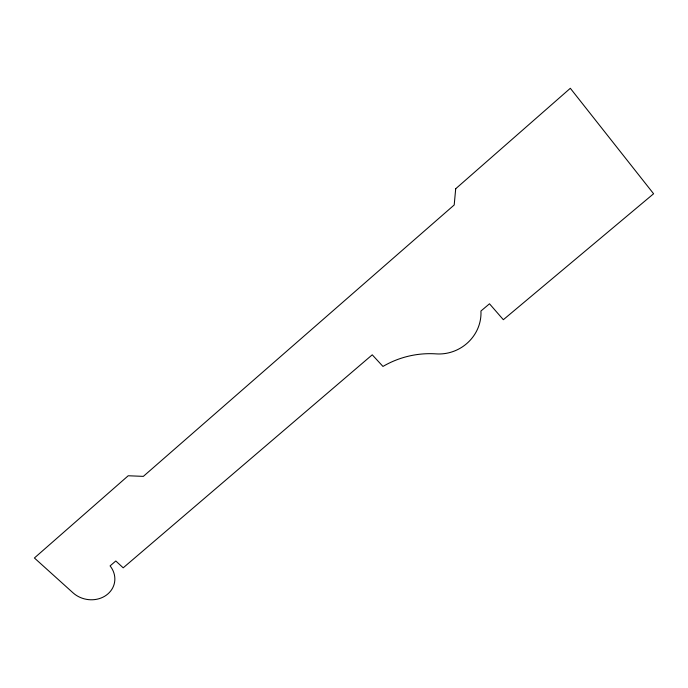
<?xml version="1.0" encoding="UTF-8"?>
<svg xmlns="http://www.w3.org/2000/svg" width="688" height="688" viewBox="0 0 688 688"><rect width="100%" height="100%" fill="white"/><g stroke="black" fill="none" stroke-linecap="round" stroke-linejoin="round"><path stroke-width="1.03" d="M455.705 188.744L454.2 204.972L143.345 476.371L128.217 475.761L34.4 557.985L73.005 592.815A24.802 21.758 11.7 0 0 106.391 595.12A24.802 21.758 11.7 0 0 110.089 565.897L115.808 560.987L123.195 567.824L372.242 354.819L382.967 366.437A86.464 80.169 -15.8 0 1 436.123 353.881A40.841 38.906 -27.7 0 0 480.938 311.019L489.495 303.795L503.341 319.705L653.6 193.758L570.326 88.288L455.705 188.744"/></g></svg>
